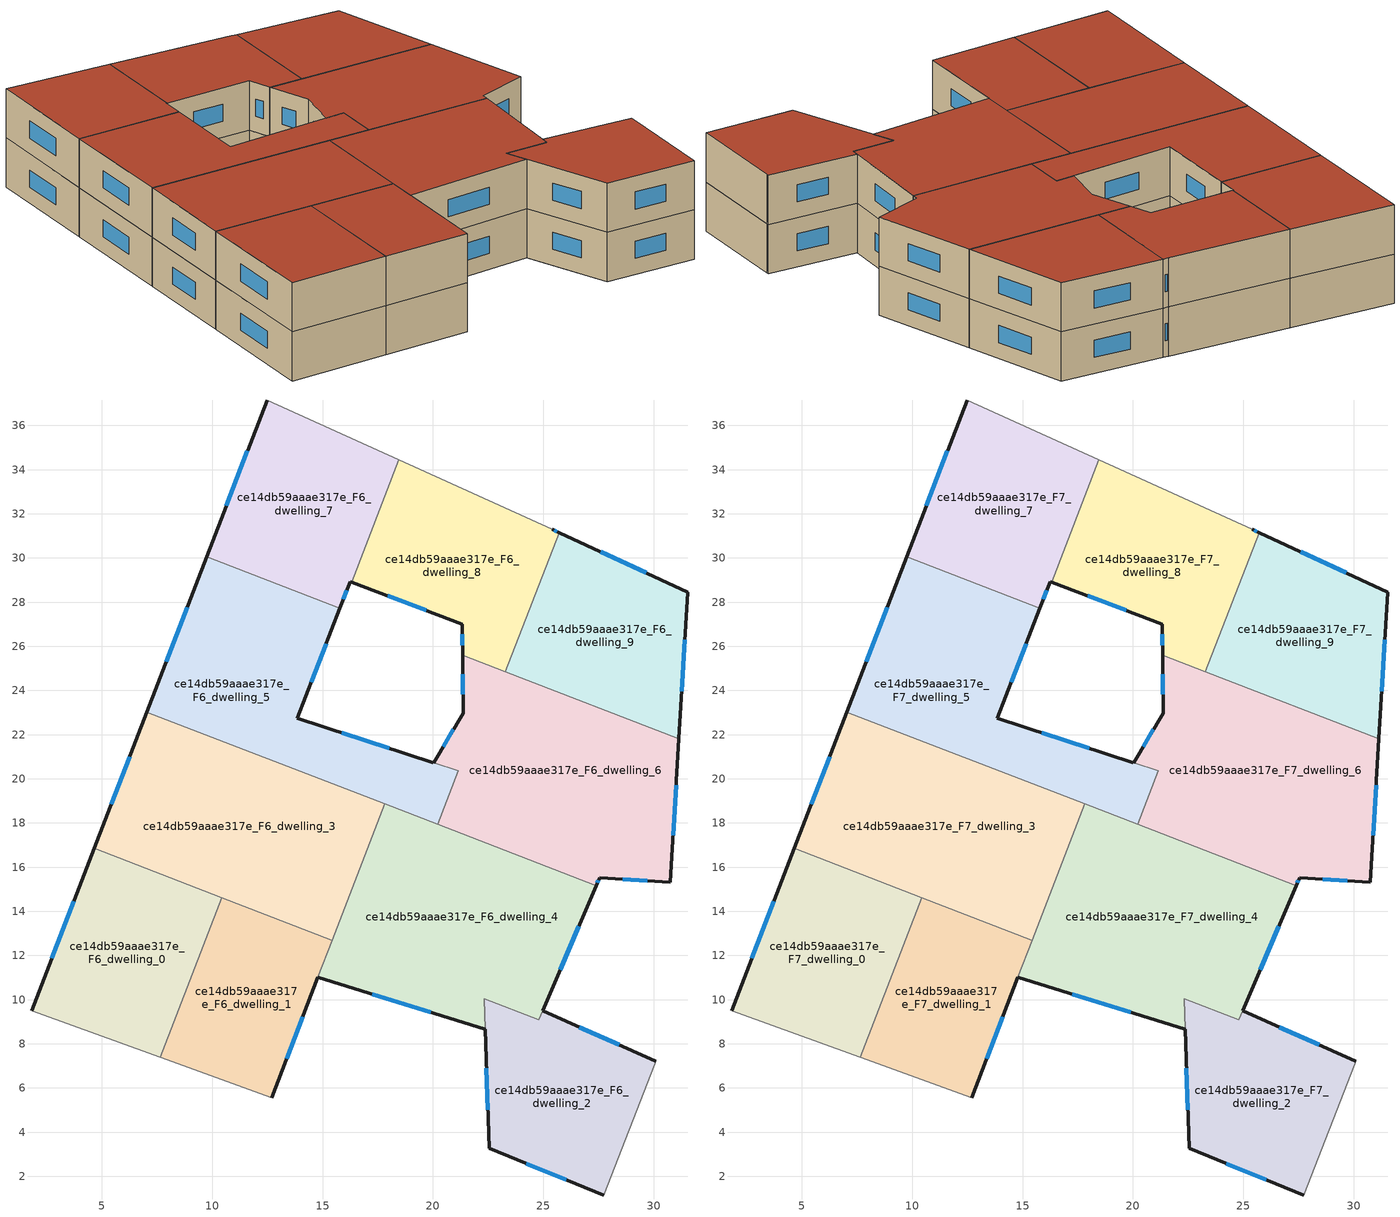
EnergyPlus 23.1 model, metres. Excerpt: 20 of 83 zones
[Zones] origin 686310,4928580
ce14db59aaae317e_F6_dwelling_0
 floor to ce14db59aaae317e_F5_dwelling_0 (EU_floor_Construction): 10.44,14.62 7.65,7.38 1.83,9.49 4.66,16.84 z18
 wall outside (EU_wall_Construction): 4.66,16.84 1.83,9.49 z18:21
 wall to ce14db59aaae317e_F6_dwelling_1 (EU_wall_Construction): 7.65,7.38 10.44,14.62 z18:21
 wall adiabatic (EU_wall_Construction): 1.83,9.49 7.65,7.38 z18:21
 wall to ce14db59aaae317e_F6_dwelling_3 (EU_wall_Construction): 10.44,14.62 4.66,16.84 z18:21
 window (EU_Window_Construction): 3.74,14.45 2.75,11.88 z18.98:20.02
ce14db59aaae317e_F6_dwelling_1
 floor to ce14db59aaae317e_F5_dwelling_1 (EU_floor_Construction): 15.43,12.7 12.71,5.55 7.65,7.38 10.44,14.62 z18
 wall outside (EU_wall_Construction): 12.71,5.55 14.79,11 z18:21
 wall adiabatic (EU_wall_Construction): 7.65,7.38 12.71,5.55 z18:21
 wall to ce14db59aaae317e_F6_dwelling_4 (EU_wall_Construction): 14.79,11 15.43,12.69 z18:21
 wall to ce14db59aaae317e_F6_dwelling_3 (EU_wall_Construction): 15.43,12.7 10.44,14.62 z18:21
 window (EU_Window_Construction): 13.38,7.33 14.11,9.23 z18.98:20.02
ce14db59aaae317e_F6_dwelling_2
 floor to ce14db59aaae317e_F5_dwelling_2 (EU_floor_Construction): 30.09,7.21 30.04,7.06 27.73,1.15 22.55,3.26 22.32,10.04 24.79,9.08 24.97,9.49 z18
 wall outside (EU_wall_Construction): 30.09,7.21 24.97,9.49 / 22.37,8.65 22.55,3.26 27.73,1.15 z18:21
 wall to ce14db59aaae317e_F6_dwelling_4 (EU_wall_Construction): 24.97,9.49 24.79,9.08 / 24.79,9.09 22.32,10.04 22.37,8.65 z18:21
 wall adiabatic (EU_wall_Construction): 27.73,1.15 30.04,7.06 30.09,7.21 z18:21
 window (EU_Window_Construction): 28.43,7.95 26.63,8.75 / 24.23,2.58 26.05,1.84 / 22.42,6.9 22.49,5.01 z18.98:20.02
ce14db59aaae317e_F6_dwelling_3
 floor to ce14db59aaae317e_F5_dwelling_3 (EU_floor_Construction): 17.81,18.86 15.44,12.69 4.66,16.84 7.04,23.01 z18
 wall outside (EU_wall_Construction): 7.04,23.01 4.66,16.84 z18:21
 wall to ce14db59aaae317e_F6_dwelling_4 (EU_wall_Construction): 15.44,12.69 17.81,18.86 z18:21
 wall to ce14db59aaae317e_F6_dwelling_5 (EU_wall_Construction): 17.81,18.86 7.04,23.01 z18:21
 window (EU_Window_Construction): 6.26,21.01 5.43,18.85 z18.98:20.02
ce14db59aaae317e_F6_dwelling_4
 floor to ce14db59aaae317e_F5_dwelling_4 (EU_floor_Construction): 27.39,15.17 24.79,9.09 22.32,10.04 22.37,8.65 14.79,11 17.81,18.86 z18
 wall outside (EU_wall_Construction): 14.79,11 22.37,8.65 / 24.97,9.5 27.39,15.17 z18:21
 wall to ce14db59aaae317e_F6_dwelling_6 (EU_wall_Construction): 27.39,15.17 20.21,17.94 z18:21
 wall to ce14db59aaae317e_F6_dwelling_5 (EU_wall_Construction): 20.21,17.94 17.81,18.86 z18:21
 window (EU_Window_Construction): 17.25,10.24 19.9,9.42 / 25.76,11.34 26.61,13.32 z18.98:20.02
ce14db59aaae317e_F6_dwelling_5
 floor to ce14db59aaae317e_F5_dwelling_5 (EU_floor_Construction): 15.79,27.73 13.87,22.74 21.14,20.36 20.21,17.94 7.04,23.01 9.75,30.05 z18
 wall outside (EU_wall_Construction): 9.75,30.05 7.04,23.01 / 20.02,20.73 13.87,22.74 15.79,27.73 z18:21
 wall to ce14db59aaae317e_F6_dwelling_7 (EU_wall_Construction): 15.79,27.73 9.75,30.05 z18:21
 wall to ce14db59aaae317e_F6_dwelling_6 (EU_wall_Construction): 21.14,20.37 20.03,20.73 / 20.21,17.94 21.14,20.36 z18:21
 window (EU_Window_Construction): 8.87,27.76 7.92,25.3 / 14.49,24.36 15.16,26.11 / 18.02,21.39 15.87,22.09 z18.98:20.02
ce14db59aaae317e_F6_dwelling_6
 floor to ce14db59aaae317e_F5_dwelling_6 (EU_floor_Construction): 31.14,21.81 30.75,15.32 27.55,15.52 27.39,15.17 20.21,17.94 21.14,20.37 20.03,20.73 21.37,22.97 21.34,25.59 z18
 wall outside (EU_wall_Construction): 21.34,25.59 21.37,22.97 20.03,20.73 / 27.39,15.17 27.55,15.52 30.75,15.32 31.14,21.81 z18:21
 wall to ce14db59aaae317e_F6_dwelling_9 (EU_wall_Construction): 31.14,21.81 23.28,24.84 z18:21
 wall to ce14db59aaae317e_F6_dwelling_8 (EU_wall_Construction): 23.28,24.84 21.34,25.59 z18:21
 window (EU_Window_Construction): 20.93,22.24 20.46,21.46 / 21.35,24.74 21.36,23.82 / 30.87,17.43 31.01,19.7 / 28.59,15.46 29.71,15.39 / 27.44,15.28 27.5,15.41 z18.98:20.02
ce14db59aaae317e_F6_dwelling_7
 floor to ce14db59aaae317e_F5_dwelling_7 (EU_floor_Construction): 18.45,34.45 16.31,28.91 16.26,28.93 15.79,27.73 9.75,30.05 12.49,37.15 z18
 wall outside (EU_wall_Construction): 15.79,27.73 16.26,28.93 16.31,28.91 / 12.49,37.15 9.75,30.05 z18:21
 wall adiabatic (EU_wall_Construction): 18.45,34.45 12.49,37.15 z18:21
 wall to ce14db59aaae317e_F6_dwelling_8 (EU_wall_Construction): 16.31,28.91 18.45,34.45 z18:21
 window (EU_Window_Construction): 15.94,28.12 16.1,28.54 / 11.6,34.84 10.64,32.36 z18.98:20.02
ce14db59aaae317e_F6_dwelling_8
 floor to ce14db59aaae317e_F5_dwelling_8 (EU_floor_Construction): 25.4,31.29 25.71,31.15 23.28,24.84 21.34,25.59 21.33,27 16.31,28.91 18.45,34.45 z18
 wall outside (EU_wall_Construction): 16.31,28.91 21.33,27 21.34,25.59 / 25.71,31.15 25.4,31.29 z18:21
 wall adiabatic (EU_wall_Construction): 25.4,31.29 18.45,34.45 z18:21
 wall to ce14db59aaae317e_F6_dwelling_9 (EU_wall_Construction): 23.28,24.84 25.71,31.15 z18:21
 window (EU_Window_Construction): 21.33,26.54 21.34,26.05 / 17.94,28.29 19.7,27.62 / 25.61,31.19 25.5,31.24 z18.98:20.02
ce14db59aaae317e_F6_dwelling_9
 floor to ce14db59aaae317e_F5_dwelling_9 (EU_floor_Construction): 31.55,28.45 31.14,21.81 23.28,24.84 25.71,31.15 z18
 wall outside (EU_wall_Construction): 31.14,21.81 31.55,28.45 25.71,31.15 z18:21
 window (EU_Window_Construction): 29.65,29.33 27.61,30.27 / 31.27,23.97 31.41,26.29 z18.98:20.02
ce14db59aaae317e_F7_dwelling_0
 floor to ce14db59aaae317e_F6_dwelling_0 (EU_floor_Construction): 10.44,14.62 7.65,7.38 1.83,9.49 4.66,16.84 z21
 wall outside (EU_wall_Construction): 4.66,16.84 1.83,9.49 z21:24
 wall to ce14db59aaae317e_F7_dwelling_1 (EU_wall_Construction): 7.65,7.38 10.44,14.62 z21:24
 wall adiabatic (EU_wall_Construction): 1.83,9.49 7.65,7.38 z21:24
 wall to ce14db59aaae317e_F7_dwelling_3 (EU_wall_Construction): 10.44,14.62 4.66,16.84 z21:24
 window (EU_Window_Construction): 3.74,14.45 2.75,11.88 z21.98:23.02
 roof outside (EU_roof_Construction): 7.65,7.38 10.44,14.62 4.66,16.84 1.83,9.49 z24
ce14db59aaae317e_F7_dwelling_1
 floor to ce14db59aaae317e_F6_dwelling_1 (EU_floor_Construction): 15.43,12.7 12.71,5.55 7.65,7.38 10.44,14.62 z21
 wall outside (EU_wall_Construction): 12.71,5.55 14.79,11 z21:24
 wall adiabatic (EU_wall_Construction): 7.65,7.38 12.71,5.55 z21:24
 wall to ce14db59aaae317e_F7_dwelling_4 (EU_wall_Construction): 14.79,11 15.43,12.69 z21:24
 wall to ce14db59aaae317e_F7_dwelling_3 (EU_wall_Construction): 15.43,12.7 10.44,14.62 z21:24
 window (EU_Window_Construction): 13.38,7.33 14.11,9.23 z21.98:23.02
 roof outside (EU_roof_Construction): 12.71,5.55 15.43,12.69 10.44,14.62 7.65,7.38 z24
ce14db59aaae317e_F7_dwelling_2
 floor to ce14db59aaae317e_F6_dwelling_2 (EU_floor_Construction): 30.09,7.21 30.04,7.06 27.73,1.15 22.55,3.26 22.32,10.04 24.79,9.08 24.97,9.49 z21
 wall outside (EU_wall_Construction): 30.09,7.21 24.97,9.49 / 22.37,8.65 22.55,3.26 27.73,1.15 z21:24
 wall to ce14db59aaae317e_F7_dwelling_4 (EU_wall_Construction): 24.97,9.49 24.79,9.08 / 24.79,9.09 22.32,10.04 22.37,8.65 z21:24
 wall adiabatic (EU_wall_Construction): 27.73,1.15 30.04,7.06 30.09,7.21 z21:24
 window (EU_Window_Construction): 28.43,7.95 26.63,8.75 / 24.23,2.58 26.05,1.84 / 22.42,6.9 22.49,5.01 z21.98:23.02
 roof outside (EU_roof_Construction): 27.73,1.15 30.04,7.06 30.09,7.21 24.97,9.49 24.79,9.08 22.32,10.04 22.55,3.26 z24
ce14db59aaae317e_F7_dwelling_3
 floor to ce14db59aaae317e_F6_dwelling_3 (EU_floor_Construction): 17.81,18.86 15.44,12.69 4.66,16.84 7.04,23.01 z21
 wall outside (EU_wall_Construction): 7.04,23.01 4.66,16.84 z21:24
 wall to ce14db59aaae317e_F7_dwelling_4 (EU_wall_Construction): 15.44,12.69 17.81,18.86 z21:24
 wall to ce14db59aaae317e_F7_dwelling_5 (EU_wall_Construction): 17.81,18.86 7.04,23.01 z21:24
 window (EU_Window_Construction): 6.26,21.01 5.43,18.85 z21.98:23.02
 roof outside (EU_roof_Construction): 15.44,12.69 17.81,18.86 7.04,23.01 4.66,16.84 z24
ce14db59aaae317e_F7_dwelling_4
 floor to ce14db59aaae317e_F6_dwelling_4 (EU_floor_Construction): 27.39,15.17 24.79,9.09 22.32,10.04 22.37,8.65 14.79,11 17.81,18.86 z21
 wall outside (EU_wall_Construction): 14.79,11 22.37,8.65 / 24.97,9.5 27.39,15.17 z21:24
 wall to ce14db59aaae317e_F7_dwelling_6 (EU_wall_Construction): 27.39,15.17 20.21,17.94 z21:24
 wall to ce14db59aaae317e_F7_dwelling_5 (EU_wall_Construction): 20.21,17.94 17.81,18.86 z21:24
 window (EU_Window_Construction): 17.25,10.24 19.9,9.42 / 25.76,11.34 26.61,13.32 z21.98:23.02
 roof outside (EU_roof_Construction): 24.79,9.09 27.39,15.17 17.81,18.86 14.79,11 22.37,8.65 22.32,10.04 z24
ce14db59aaae317e_F7_dwelling_5
 floor to ce14db59aaae317e_F6_dwelling_5 (EU_floor_Construction): 15.79,27.73 13.87,22.74 21.14,20.36 20.21,17.94 7.04,23.01 9.75,30.05 z21
 wall outside (EU_wall_Construction): 9.75,30.05 7.04,23.01 / 20.02,20.73 13.87,22.74 15.79,27.73 z21:24
 wall to ce14db59aaae317e_F7_dwelling_7 (EU_wall_Construction): 15.79,27.73 9.75,30.05 z21:24
 wall to ce14db59aaae317e_F7_dwelling_6 (EU_wall_Construction): 21.14,20.37 20.03,20.73 / 20.21,17.94 21.14,20.36 z21:24
 window (EU_Window_Construction): 8.87,27.76 7.92,25.3 / 14.49,24.36 15.16,26.11 / 18.02,21.39 15.87,22.09 z21.98:23.02
 roof outside (EU_roof_Construction): 20.21,17.94 21.14,20.36 13.87,22.74 15.79,27.73 9.75,30.05 7.04,23.01 z24
ce14db59aaae317e_F7_dwelling_6
 floor to ce14db59aaae317e_F6_dwelling_6 (EU_floor_Construction): 31.14,21.81 30.75,15.32 27.55,15.52 27.39,15.17 20.21,17.94 21.14,20.37 20.03,20.73 21.37,22.97 21.34,25.59 z21
 wall outside (EU_wall_Construction): 21.34,25.59 21.37,22.97 20.03,20.73 / 27.39,15.17 27.55,15.52 30.75,15.32 31.14,21.81 z21:24
 wall to ce14db59aaae317e_F7_dwelling_9 (EU_wall_Construction): 31.14,21.81 23.28,24.84 z21:24
 wall to ce14db59aaae317e_F7_dwelling_8 (EU_wall_Construction): 23.28,24.84 21.34,25.59 z21:24
 window (EU_Window_Construction): 20.93,22.24 20.46,21.46 / 21.35,24.74 21.36,23.82 / 30.87,17.43 31.01,19.7 / 28.59,15.46 29.71,15.39 / 27.44,15.28 27.5,15.41 z21.98:23.02
 roof outside (EU_roof_Construction): 30.75,15.32 31.14,21.81 21.34,25.59 21.37,22.97 20.03,20.73 21.14,20.37 20.21,17.94 27.39,15.17 27.55,15.52 z24
ce14db59aaae317e_F7_dwelling_7
 floor to ce14db59aaae317e_F6_dwelling_7 (EU_floor_Construction): 18.45,34.45 16.31,28.91 16.26,28.93 15.79,27.73 9.75,30.05 12.49,37.15 z21
 wall outside (EU_wall_Construction): 15.79,27.73 16.26,28.93 16.31,28.91 / 12.49,37.15 9.75,30.05 z21:24
 wall adiabatic (EU_wall_Construction): 18.45,34.45 12.49,37.15 z21:24
 wall to ce14db59aaae317e_F7_dwelling_8 (EU_wall_Construction): 16.31,28.91 18.45,34.45 z21:24
 window (EU_Window_Construction): 15.94,28.12 16.1,28.54 / 11.6,34.84 10.64,32.36 z21.98:23.02
 roof outside (EU_roof_Construction): 16.31,28.91 18.45,34.45 12.49,37.15 9.75,30.05 15.79,27.73 16.26,28.93 z24
ce14db59aaae317e_F7_dwelling_8
 floor to ce14db59aaae317e_F6_dwelling_8 (EU_floor_Construction): 25.4,31.29 25.71,31.15 23.28,24.84 21.34,25.59 21.33,27 16.31,28.91 18.45,34.45 z21
 wall outside (EU_wall_Construction): 16.31,28.91 21.33,27 21.34,25.59 / 25.71,31.15 25.4,31.29 z21:24
 wall adiabatic (EU_wall_Construction): 25.4,31.29 18.45,34.45 z21:24
 wall to ce14db59aaae317e_F7_dwelling_9 (EU_wall_Construction): 23.28,24.84 25.71,31.15 z21:24
 window (EU_Window_Construction): 21.33,26.54 21.34,26.05 / 17.94,28.29 19.7,27.62 / 25.61,31.19 25.5,31.24 z21.98:23.02
 roof outside (EU_roof_Construction): 23.28,24.84 25.71,31.15 25.4,31.29 18.45,34.45 16.31,28.91 21.33,27 21.34,25.59 z24
ce14db59aaae317e_F7_dwelling_9
 floor to ce14db59aaae317e_F6_dwelling_9 (EU_floor_Construction): 31.55,28.45 31.14,21.81 23.28,24.84 25.71,31.15 z21
 wall outside (EU_wall_Construction): 31.14,21.81 31.55,28.45 25.71,31.15 z21:24
 window (EU_Window_Construction): 29.65,29.33 27.61,30.27 / 31.27,23.97 31.41,26.29 z21.98:23.02
 roof outside (EU_roof_Construction): 31.14,21.81 31.55,28.45 25.71,31.15 23.28,24.84 z24
[Building]
EU S2 Campaign: North Axis=0; Terrain=City; Solar Distribution=FullExterior
[Site:Location]
Bologna: Latitude=44.5; Longitude=11.25; Time Zone=1; Elevation=37
[SizingPeriod:WeatherFileDays]
AnnualSizingPeriod: Begin Month=1; Begin Day of Month=1; End Month=12; End Day of Month=31; Day of Week for Start Day=Monday; Use Weather File Daylight Saving Period=No; Use Weather File Rain and Snow Indicators=No
[MATERIAL]
EU_InternalMass_Material: Roughness=MediumRough; Thickness=0.1; Conductivity=1; Density=1800; Specific Heat=900; Thermal Absorptance=0.9; Solar Absorptance=0.7; Visible Absorptance=0.7
[MATERIAL:NOMASS] Roughness=MediumRough; Thermal Absorptance=0.9; Solar Absorptance=0.7; Visible Absorptance=0.7
Name | Thermal Resistance
EU_wall_NoMass | 0.905828
EU_roof_NoMass | 0.37593
EU_floor_NoMass | 0.67114
[WINDOWMATERIAL:SIMPLEGLAZINGSYSTEM]
EU_Window_SimpleGlazing: UFactor=4.52486; Solar Heat Gain Coefficient=0.85; Visible Transmittance=0.85
[CONSTRUCTION]
EU_wall_Construction: EU_wall_NoMass
EU_roof_Construction: EU_roof_NoMass
EU_floor_Construction: EU_floor_NoMass
EU_Window_Construction: EU_Window_SimpleGlazing
EU_InternalMass_Construction: EU_InternalMass_Material
[ZONE] Type=1; Multiplier=1; Ceiling Height=autocalculate; Floor Area=autocalculate; Part of Total Floor Area=Yes
Name | Volume
ce14db59aaae317e_F6_dwelling_0; ce14db59aaae317e_F7_dwelling_0 | 145.154
ce14db59aaae317e_F6_dwelling_1; ce14db59aaae317e_F7_dwelling_1 | 123.842
ce14db59aaae317e_F6_dwelling_2; ce14db59aaae317e_F7_dwelling_2 | 135.74
ce14db59aaae317e_F6_dwelling_3; ce14db59aaae317e_F7_dwelling_3 | 229.055
ce14db59aaae317e_F6_dwelling_4; ce14db59aaae317e_F7_dwelling_4 | 236.789
ce14db59aaae317e_F6_dwelling_5; ce14db59aaae317e_F7_dwelling_5 | 201.571
ce14db59aaae317e_F6_dwelling_6; ce14db59aaae317e_F7_dwelling_6 | 233.759
ce14db59aaae317e_F6_dwelling_7; ce14db59aaae317e_F7_dwelling_7 | 145.131
ce14db59aaae317e_F6_dwelling_8; ce14db59aaae317e_F7_dwelling_8 | 145.15
ce14db59aaae317e_F6_dwelling_9; ce14db59aaae317e_F7_dwelling_9 | 145.146
[INTERNALMASS] Construction=EU_InternalMass_Construction
Name | Zone or ZoneList | Surface Area
ce14db59aaae317e_F6_dwelling_0_EU_InternalMass | ce14db59aaae317e_F6_dwelling_0 | 48.3846
ce14db59aaae317e_F6_dwelling_1_EU_InternalMass | ce14db59aaae317e_F6_dwelling_1 | 41.3023
ce14db59aaae317e_F6_dwelling_2_EU_InternalMass | ce14db59aaae317e_F6_dwelling_2 | 45.2651
ce14db59aaae317e_F6_dwelling_3_EU_InternalMass | ce14db59aaae317e_F6_dwelling_3 | 76.3518
ce14db59aaae317e_F6_dwelling_4_EU_InternalMass | ce14db59aaae317e_F6_dwelling_4 | 78.9531
ce14db59aaae317e_F6_dwelling_5_EU_InternalMass | ce14db59aaae317e_F6_dwelling_5 | 67.2126
ce14db59aaae317e_F6_dwelling_6_EU_InternalMass | ce14db59aaae317e_F6_dwelling_6 | 77.9219
ce14db59aaae317e_F6_dwelling_7_EU_InternalMass | ce14db59aaae317e_F6_dwelling_7 | 48.377
ce14db59aaae317e_F6_dwelling_8_EU_InternalMass | ce14db59aaae317e_F6_dwelling_8 | 48.3837
ce14db59aaae317e_F6_dwelling_9_EU_InternalMass | ce14db59aaae317e_F6_dwelling_9 | 48.382
ce14db59aaae317e_F7_dwelling_0_EU_InternalMass | ce14db59aaae317e_F7_dwelling_0 | 48.3846
ce14db59aaae317e_F7_dwelling_1_EU_InternalMass | ce14db59aaae317e_F7_dwelling_1 | 41.3023
ce14db59aaae317e_F7_dwelling_2_EU_InternalMass | ce14db59aaae317e_F7_dwelling_2 | 45.2651
ce14db59aaae317e_F7_dwelling_3_EU_InternalMass | ce14db59aaae317e_F7_dwelling_3 | 76.3518
ce14db59aaae317e_F7_dwelling_4_EU_InternalMass | ce14db59aaae317e_F7_dwelling_4 | 78.9531
ce14db59aaae317e_F7_dwelling_5_EU_InternalMass | ce14db59aaae317e_F7_dwelling_5 | 67.2126
ce14db59aaae317e_F7_dwelling_6_EU_InternalMass | ce14db59aaae317e_F7_dwelling_6 | 77.9219
ce14db59aaae317e_F7_dwelling_7_EU_InternalMass | ce14db59aaae317e_F7_dwelling_7 | 48.377
ce14db59aaae317e_F7_dwelling_8_EU_InternalMass | ce14db59aaae317e_F7_dwelling_8 | 48.3837
ce14db59aaae317e_F7_dwelling_9_EU_InternalMass | ce14db59aaae317e_F7_dwelling_9 | 48.382
[OTHEREQUIPMENT] Fuel Type=Electricity; Design Level Calculation Method=Watts/Area; Power per Zone Floor Area=1; Fraction Latent=0; Fraction Radiant=0; Fraction Lost=0; Carbon Dioxide Generation Rate=0; EndUse Subcategory=EU_Step8_InternalGains
Name | Zone or ZoneList or Space or SpaceList | Schedule
EU_Step8_InternalGain_ce14db59aaae317e_F6_dwelling_0_f000 | ce14db59aaae317e_F6_dwelling_0 | EU_Step8_GainSchedule_ce14db59aaae317e_F6_dwelling_0_f000
EU_Step8_InternalGain_ce14db59aaae317e_F6_dwelling_1_f000 | ce14db59aaae317e_F6_dwelling_1 | EU_Step8_GainSchedule_ce14db59aaae317e_F6_dwelling_1_f000
EU_Step8_InternalGain_ce14db59aaae317e_F6_dwelling_2_f000 | ce14db59aaae317e_F6_dwelling_2 | EU_Step8_GainSchedule_ce14db59aaae317e_F6_dwelling_2_f000
EU_Step8_InternalGain_ce14db59aaae317e_F6_dwelling_3_f000 | ce14db59aaae317e_F6_dwelling_3 | EU_Step8_GainSchedule_ce14db59aaae317e_F6_dwelling_3_f000
EU_Step8_InternalGain_ce14db59aaae317e_F6_dwelling_4_f000 | ce14db59aaae317e_F6_dwelling_4 | EU_Step8_GainSchedule_ce14db59aaae317e_F6_dwelling_4_f000
EU_Step8_InternalGain_ce14db59aaae317e_F6_dwelling_5_f000 | ce14db59aaae317e_F6_dwelling_5 | EU_Step8_GainSchedule_ce14db59aaae317e_F6_dwelling_5_f000
EU_Step8_InternalGain_ce14db59aaae317e_F6_dwelling_6_f000 | ce14db59aaae317e_F6_dwelling_6 | EU_Step8_GainSchedule_ce14db59aaae317e_F6_dwelling_6_f000
EU_Step8_InternalGain_ce14db59aaae317e_F6_dwelling_7_f000 | ce14db59aaae317e_F6_dwelling_7 | EU_Step8_GainSchedule_ce14db59aaae317e_F6_dwelling_7_f000
EU_Step8_InternalGain_ce14db59aaae317e_F6_dwelling_8_f000 | ce14db59aaae317e_F6_dwelling_8 | EU_Step8_GainSchedule_ce14db59aaae317e_F6_dwelling_8_f000
EU_Step8_InternalGain_ce14db59aaae317e_F6_dwelling_9_f000 | ce14db59aaae317e_F6_dwelling_9 | EU_Step8_GainSchedule_ce14db59aaae317e_F6_dwelling_9_f000
EU_Step8_InternalGain_ce14db59aaae317e_F7_dwelling_0_f000 | ce14db59aaae317e_F7_dwelling_0 | EU_Step8_GainSchedule_ce14db59aaae317e_F7_dwelling_0_f000
EU_Step8_InternalGain_ce14db59aaae317e_F7_dwelling_1_f000 | ce14db59aaae317e_F7_dwelling_1 | EU_Step8_GainSchedule_ce14db59aaae317e_F7_dwelling_1_f000
EU_Step8_InternalGain_ce14db59aaae317e_F7_dwelling_2_f000 | ce14db59aaae317e_F7_dwelling_2 | EU_Step8_GainSchedule_ce14db59aaae317e_F7_dwelling_2_f000
EU_Step8_InternalGain_ce14db59aaae317e_F7_dwelling_3_f000 | ce14db59aaae317e_F7_dwelling_3 | EU_Step8_GainSchedule_ce14db59aaae317e_F7_dwelling_3_f000
EU_Step8_InternalGain_ce14db59aaae317e_F7_dwelling_4_f000 | ce14db59aaae317e_F7_dwelling_4 | EU_Step8_GainSchedule_ce14db59aaae317e_F7_dwelling_4_f000
EU_Step8_InternalGain_ce14db59aaae317e_F7_dwelling_5_f000 | ce14db59aaae317e_F7_dwelling_5 | EU_Step8_GainSchedule_ce14db59aaae317e_F7_dwelling_5_f000
EU_Step8_InternalGain_ce14db59aaae317e_F7_dwelling_6_f000 | ce14db59aaae317e_F7_dwelling_6 | EU_Step8_GainSchedule_ce14db59aaae317e_F7_dwelling_6_f000
EU_Step8_InternalGain_ce14db59aaae317e_F7_dwelling_7_f000 | ce14db59aaae317e_F7_dwelling_7 | EU_Step8_GainSchedule_ce14db59aaae317e_F7_dwelling_7_f000
EU_Step8_InternalGain_ce14db59aaae317e_F7_dwelling_8_f000 | ce14db59aaae317e_F7_dwelling_8 | EU_Step8_GainSchedule_ce14db59aaae317e_F7_dwelling_8_f000
EU_Step8_InternalGain_ce14db59aaae317e_F7_dwelling_9_f000 | ce14db59aaae317e_F7_dwelling_9 | EU_Step8_GainSchedule_ce14db59aaae317e_F7_dwelling_9_f000
[ZONEVENTILATION:DESIGNFLOWRATE] Schedule=EU_AlwaysOn; Design Flow Rate Calculation Method=AirChanges/Hour; Air Changes per Hour=0.73129; Ventilation Type=Natural; Fan Pressure Rise=0; Fan Total Efficiency=1; Constant Term Coefficient=1; Temperature Term Coefficient=0; Velocity Term Coefficient=0; Velocity Squared Term Coefficient=0; Minimum Indoor Temperature=-100; Maximum Indoor Temperature=100; Delta Temperature=-100; Minimum Outdoor Temperature=-100; Maximum Outdoor Temperature=100; Maximum Wind Speed=40
Name | Zone or ZoneList or Space or SpaceList
EU_ConstantAir_ce14db59aaae317e_F6_dwelling_0 | ce14db59aaae317e_F6_dwelling_0
EU_ConstantAir_ce14db59aaae317e_F6_dwelling_1 | ce14db59aaae317e_F6_dwelling_1
EU_ConstantAir_ce14db59aaae317e_F6_dwelling_2 | ce14db59aaae317e_F6_dwelling_2
EU_ConstantAir_ce14db59aaae317e_F6_dwelling_3 | ce14db59aaae317e_F6_dwelling_3
EU_ConstantAir_ce14db59aaae317e_F6_dwelling_4 | ce14db59aaae317e_F6_dwelling_4
EU_ConstantAir_ce14db59aaae317e_F6_dwelling_5 | ce14db59aaae317e_F6_dwelling_5
EU_ConstantAir_ce14db59aaae317e_F6_dwelling_6 | ce14db59aaae317e_F6_dwelling_6
EU_ConstantAir_ce14db59aaae317e_F6_dwelling_7 | ce14db59aaae317e_F6_dwelling_7
EU_ConstantAir_ce14db59aaae317e_F6_dwelling_8 | ce14db59aaae317e_F6_dwelling_8
EU_ConstantAir_ce14db59aaae317e_F6_dwelling_9 | ce14db59aaae317e_F6_dwelling_9
EU_ConstantAir_ce14db59aaae317e_F7_dwelling_0 | ce14db59aaae317e_F7_dwelling_0
EU_ConstantAir_ce14db59aaae317e_F7_dwelling_1 | ce14db59aaae317e_F7_dwelling_1
EU_ConstantAir_ce14db59aaae317e_F7_dwelling_2 | ce14db59aaae317e_F7_dwelling_2
EU_ConstantAir_ce14db59aaae317e_F7_dwelling_3 | ce14db59aaae317e_F7_dwelling_3
EU_ConstantAir_ce14db59aaae317e_F7_dwelling_4 | ce14db59aaae317e_F7_dwelling_4
EU_ConstantAir_ce14db59aaae317e_F7_dwelling_5 | ce14db59aaae317e_F7_dwelling_5
EU_ConstantAir_ce14db59aaae317e_F7_dwelling_6 | ce14db59aaae317e_F7_dwelling_6
EU_ConstantAir_ce14db59aaae317e_F7_dwelling_7 | ce14db59aaae317e_F7_dwelling_7
EU_ConstantAir_ce14db59aaae317e_F7_dwelling_8 | ce14db59aaae317e_F7_dwelling_8
EU_ConstantAir_ce14db59aaae317e_F7_dwelling_9 | ce14db59aaae317e_F7_dwelling_9
[HVACTEMPLATE:THERMOSTAT] Constant Heating Setpoint=20; Constant Cooling Setpoint=50
EU_HeatOnly_ce14db59aaae317e_F4_dwelling_8; EU_HeatOnly_ce14db59aaae317e_F4_dwelling_9; EU_HeatOnly_ce14db59aaae317e_F5_dwelling_0; EU_HeatOnly_ce14db59aaae317e_F5_dwelling_1; EU_HeatOnly_ce14db59aaae317e_F5_dwelling_2; EU_HeatOnly_ce14db59aaae317e_F5_dwelling_3; EU_HeatOnly_ce14db59aaae317e_F5_dwelling_4; EU_HeatOnly_ce14db59aaae317e_F5_dwelling_5; EU_HeatOnly_ce14db59aaae317e_F5_dwelling_6; EU_HeatOnly_ce14db59aaae317e_F5_dwelling_7; EU_HeatOnly_ce14db59aaae317e_F5_dwelling_8; EU_HeatOnly_ce14db59aaae317e_F5_dwelling_9; EU_HeatOnly_ce14db59aaae317e_F6_dwelling_0; EU_HeatOnly_ce14db59aaae317e_F6_dwelling_1; EU_HeatOnly_ce14db59aaae317e_F6_dwelling_2; EU_HeatOnly_ce14db59aaae317e_F6_dwelling_3; EU_HeatOnly_ce14db59aaae317e_F6_dwelling_4; EU_HeatOnly_ce14db59aaae317e_F6_dwelling_5; EU_HeatOnly_ce14db59aaae317e_F6_dwelling_6; EU_HeatOnly_ce14db59aaae317e_F6_dwelling_7; EU_HeatOnly_ce14db59aaae317e_F6_dwelling_8; EU_HeatOnly_ce14db59aaae317e_F6_dwelling_9; EU_HeatOnly_ce14db59aaae317e_F7_dwelling_0; EU_HeatOnly_ce14db59aaae317e_F7_dwelling_1; EU_HeatOnly_ce14db59aaae317e_F7_dwelling_2; EU_HeatOnly_ce14db59aaae317e_F7_dwelling_3; EU_HeatOnly_ce14db59aaae317e_F7_dwelling_4; EU_HeatOnly_ce14db59aaae317e_F7_dwelling_5; EU_HeatOnly_ce14db59aaae317e_F7_dwelling_6; EU_HeatOnly_ce14db59aaae317e_F7_dwelling_7; EU_HeatOnly_ce14db59aaae317e_F7_dwelling_8; EU_HeatOnly_ce14db59aaae317e_F7_dwelling_9
[HVACTEMPLATE:ZONE:IDEALLOADSAIRSYSTEM] System Availability Schedule=EU_AlwaysOn; Maximum Heating Supply Air Temperature=50; Minimum Cooling Supply Air Temperature=13; Maximum Heating Supply Air Humidity Ratio=0.0156; Minimum Cooling Supply Air Humidity Ratio=0.0077; Heating Limit=NoLimit; Cooling Limit=NoLimit; Heating Availability Schedule=EU_AlwaysOn; Cooling Availability Schedule=EU_CoolingOff; Dehumidification Control Type=ConstantSensibleHeatRatio; Cooling Sensible Heat Ratio=0.7; Dehumidification Setpoint=60; Humidification Control Type=None; Humidification Setpoint=30; Outdoor Air Method=None; Outdoor Air Flow Rate per Person=0.00944; Outdoor Air Flow Rate per Zone Floor Area=0; Outdoor Air Flow Rate per Zone=0; Demand Controlled Ventilation Type=None; Outdoor Air Economizer Type=NoEconomizer; Heat Recovery Type=None; Sensible Heat Recovery Effectiveness=0.7; Latent Heat Recovery Effectiveness=0.65
Name | Template Thermostat
ce14db59aaae317e_F6_dwelling_0 | EU_HeatOnly_ce14db59aaae317e_F6_dwelling_0
ce14db59aaae317e_F6_dwelling_1 | EU_HeatOnly_ce14db59aaae317e_F6_dwelling_1
ce14db59aaae317e_F6_dwelling_2 | EU_HeatOnly_ce14db59aaae317e_F6_dwelling_2
ce14db59aaae317e_F6_dwelling_3 | EU_HeatOnly_ce14db59aaae317e_F6_dwelling_3
ce14db59aaae317e_F6_dwelling_4 | EU_HeatOnly_ce14db59aaae317e_F6_dwelling_4
ce14db59aaae317e_F6_dwelling_5 | EU_HeatOnly_ce14db59aaae317e_F6_dwelling_5
ce14db59aaae317e_F6_dwelling_6 | EU_HeatOnly_ce14db59aaae317e_F6_dwelling_6
ce14db59aaae317e_F6_dwelling_7 | EU_HeatOnly_ce14db59aaae317e_F6_dwelling_7
ce14db59aaae317e_F6_dwelling_8 | EU_HeatOnly_ce14db59aaae317e_F6_dwelling_8
ce14db59aaae317e_F6_dwelling_9 | EU_HeatOnly_ce14db59aaae317e_F6_dwelling_9
ce14db59aaae317e_F7_dwelling_0 | EU_HeatOnly_ce14db59aaae317e_F7_dwelling_0
ce14db59aaae317e_F7_dwelling_1 | EU_HeatOnly_ce14db59aaae317e_F7_dwelling_1
ce14db59aaae317e_F7_dwelling_2 | EU_HeatOnly_ce14db59aaae317e_F7_dwelling_2
ce14db59aaae317e_F7_dwelling_3 | EU_HeatOnly_ce14db59aaae317e_F7_dwelling_3
ce14db59aaae317e_F7_dwelling_4 | EU_HeatOnly_ce14db59aaae317e_F7_dwelling_4
ce14db59aaae317e_F7_dwelling_5 | EU_HeatOnly_ce14db59aaae317e_F7_dwelling_5
ce14db59aaae317e_F7_dwelling_6 | EU_HeatOnly_ce14db59aaae317e_F7_dwelling_6
ce14db59aaae317e_F7_dwelling_7 | EU_HeatOnly_ce14db59aaae317e_F7_dwelling_7
ce14db59aaae317e_F7_dwelling_8 | EU_HeatOnly_ce14db59aaae317e_F7_dwelling_8
ce14db59aaae317e_F7_dwelling_9 | EU_HeatOnly_ce14db59aaae317e_F7_dwelling_9
[SIZING:ZONE] Zone Cooling Design Supply Air Temperature Input Method=SupplyAirTemperature; Zone Cooling Design Supply Air Temperature=13; Zone Heating Design Supply Air Temperature Input Method=SupplyAirTemperature; Zone Heating Design Supply Air Temperature=50; Zone Cooling Design Supply Air Humidity Ratio=0.008; Zone Heating Design Supply Air Humidity Ratio=0.008; Cooling Design Air Flow Method=DesignDay; Cooling Design Air Flow Rate=0; Cooling Minimum Air Flow per Zone Floor Area=0.000762; Cooling Minimum Air Flow=0; Cooling Minimum Air Flow Fraction=0.2; Heating Design Air Flow Method=DesignDay; Heating Design Air Flow Rate=0; Heating Maximum Air Flow per Zone Floor Area=0.002032; Heating Maximum Air Flow=0.141576; Heating Maximum Air Flow Fraction=0.3; Account for Dedicated Outdoor Air System=No; Dedicated Outdoor Air System Control Strategy=NeutralSupplyAir; Dedicated Outdoor Air Low Setpoint Temperature for Design=autosize; Dedicated Outdoor Air High Setpoint Temperature for Design=autosize; Zone Load Sizing Method=Sensible Load Only No Latent Load; Zone Latent Cooling Design Supply Air Humidity Ratio Input Method=HumidityRatioDifference; Zone Cooling Design Supply Air Humidity Ratio Difference=0.005; Zone Latent Heating Design Supply Air Humidity Ratio Input Method=HumidityRatioDifference; Zone Humidification Design Supply Air Humidity Ratio Difference=0.005
ce14db59aaae317e_F6_dwelling_0; ce14db59aaae317e_F6_dwelling_1; ce14db59aaae317e_F6_dwelling_2; ce14db59aaae317e_F6_dwelling_3; ce14db59aaae317e_F6_dwelling_4; ce14db59aaae317e_F6_dwelling_5; ce14db59aaae317e_F6_dwelling_6; ce14db59aaae317e_F6_dwelling_7; ce14db59aaae317e_F6_dwelling_8; ce14db59aaae317e_F6_dwelling_9; ce14db59aaae317e_F7_dwelling_0; ce14db59aaae317e_F7_dwelling_1; ce14db59aaae317e_F7_dwelling_2; ce14db59aaae317e_F7_dwelling_3; ce14db59aaae317e_F7_dwelling_4; ce14db59aaae317e_F7_dwelling_5; ce14db59aaae317e_F7_dwelling_6; ce14db59aaae317e_F7_dwelling_7; ce14db59aaae317e_F7_dwelling_8; ce14db59aaae317e_F7_dwelling_9
[SCHEDULE:CONSTANT]
Name | Hourly Value
EU_AlwaysOn | 1
EU_CoolingOff | 0
[SCHEDULE:FILE] Column Number=1; Rows to Skip at Top=0; Number of Hours of Data=8760; Column Separator=Comma; Interpolate to Timestep=No; Minutes per Item=60; Adjust Schedule for Daylight Savings=Yes
Name | File
EU_Step8_GainSchedule_ce14db59aaae317e_F6_dwelling_0_f000 | ../../schedules/ce14db59aaae317e/ce14db59aaae317e_F6_dwelling_0_f000_gain.csv
EU_Step8_GainSchedule_ce14db59aaae317e_F6_dwelling_1_f000 | ../../schedules/ce14db59aaae317e/ce14db59aaae317e_F6_dwelling_1_f000_gain.csv
EU_Step8_GainSchedule_ce14db59aaae317e_F6_dwelling_2_f000 | ../../schedules/ce14db59aaae317e/ce14db59aaae317e_F6_dwelling_2_f000_gain.csv
EU_Step8_GainSchedule_ce14db59aaae317e_F6_dwelling_3_f000 | ../../schedules/ce14db59aaae317e/ce14db59aaae317e_F6_dwelling_3_f000_gain.csv
EU_Step8_GainSchedule_ce14db59aaae317e_F6_dwelling_4_f000 | ../../schedules/ce14db59aaae317e/ce14db59aaae317e_F6_dwelling_4_f000_gain.csv
EU_Step8_GainSchedule_ce14db59aaae317e_F6_dwelling_5_f000 | ../../schedules/ce14db59aaae317e/ce14db59aaae317e_F6_dwelling_5_f000_gain.csv
EU_Step8_GainSchedule_ce14db59aaae317e_F6_dwelling_6_f000 | ../../schedules/ce14db59aaae317e/ce14db59aaae317e_F6_dwelling_6_f000_gain.csv
EU_Step8_GainSchedule_ce14db59aaae317e_F6_dwelling_7_f000 | ../../schedules/ce14db59aaae317e/ce14db59aaae317e_F6_dwelling_7_f000_gain.csv
EU_Step8_GainSchedule_ce14db59aaae317e_F6_dwelling_8_f000 | ../../schedules/ce14db59aaae317e/ce14db59aaae317e_F6_dwelling_8_f000_gain.csv
EU_Step8_GainSchedule_ce14db59aaae317e_F6_dwelling_9_f000 | ../../schedules/ce14db59aaae317e/ce14db59aaae317e_F6_dwelling_9_f000_gain.csv
EU_Step8_GainSchedule_ce14db59aaae317e_F7_dwelling_0_f000 | ../../schedules/ce14db59aaae317e/ce14db59aaae317e_F7_dwelling_0_f000_gain.csv
EU_Step8_GainSchedule_ce14db59aaae317e_F7_dwelling_1_f000 | ../../schedules/ce14db59aaae317e/ce14db59aaae317e_F7_dwelling_1_f000_gain.csv
EU_Step8_GainSchedule_ce14db59aaae317e_F7_dwelling_2_f000 | ../../schedules/ce14db59aaae317e/ce14db59aaae317e_F7_dwelling_2_f000_gain.csv
EU_Step8_GainSchedule_ce14db59aaae317e_F7_dwelling_3_f000 | ../../schedules/ce14db59aaae317e/ce14db59aaae317e_F7_dwelling_3_f000_gain.csv
EU_Step8_GainSchedule_ce14db59aaae317e_F7_dwelling_4_f000 | ../../schedules/ce14db59aaae317e/ce14db59aaae317e_F7_dwelling_4_f000_gain.csv
EU_Step8_GainSchedule_ce14db59aaae317e_F7_dwelling_5_f000 | ../../schedules/ce14db59aaae317e/ce14db59aaae317e_F7_dwelling_5_f000_gain.csv
EU_Step8_GainSchedule_ce14db59aaae317e_F7_dwelling_6_f000 | ../../schedules/ce14db59aaae317e/ce14db59aaae317e_F7_dwelling_6_f000_gain.csv
EU_Step8_GainSchedule_ce14db59aaae317e_F7_dwelling_7_f000 | ../../schedules/ce14db59aaae317e/ce14db59aaae317e_F7_dwelling_7_f000_gain.csv
EU_Step8_GainSchedule_ce14db59aaae317e_F7_dwelling_8_f000 | ../../schedules/ce14db59aaae317e/ce14db59aaae317e_F7_dwelling_8_f000_gain.csv
EU_Step8_GainSchedule_ce14db59aaae317e_F7_dwelling_9_f000 | ../../schedules/ce14db59aaae317e/ce14db59aaae317e_F7_dwelling_9_f000_gain.csv
